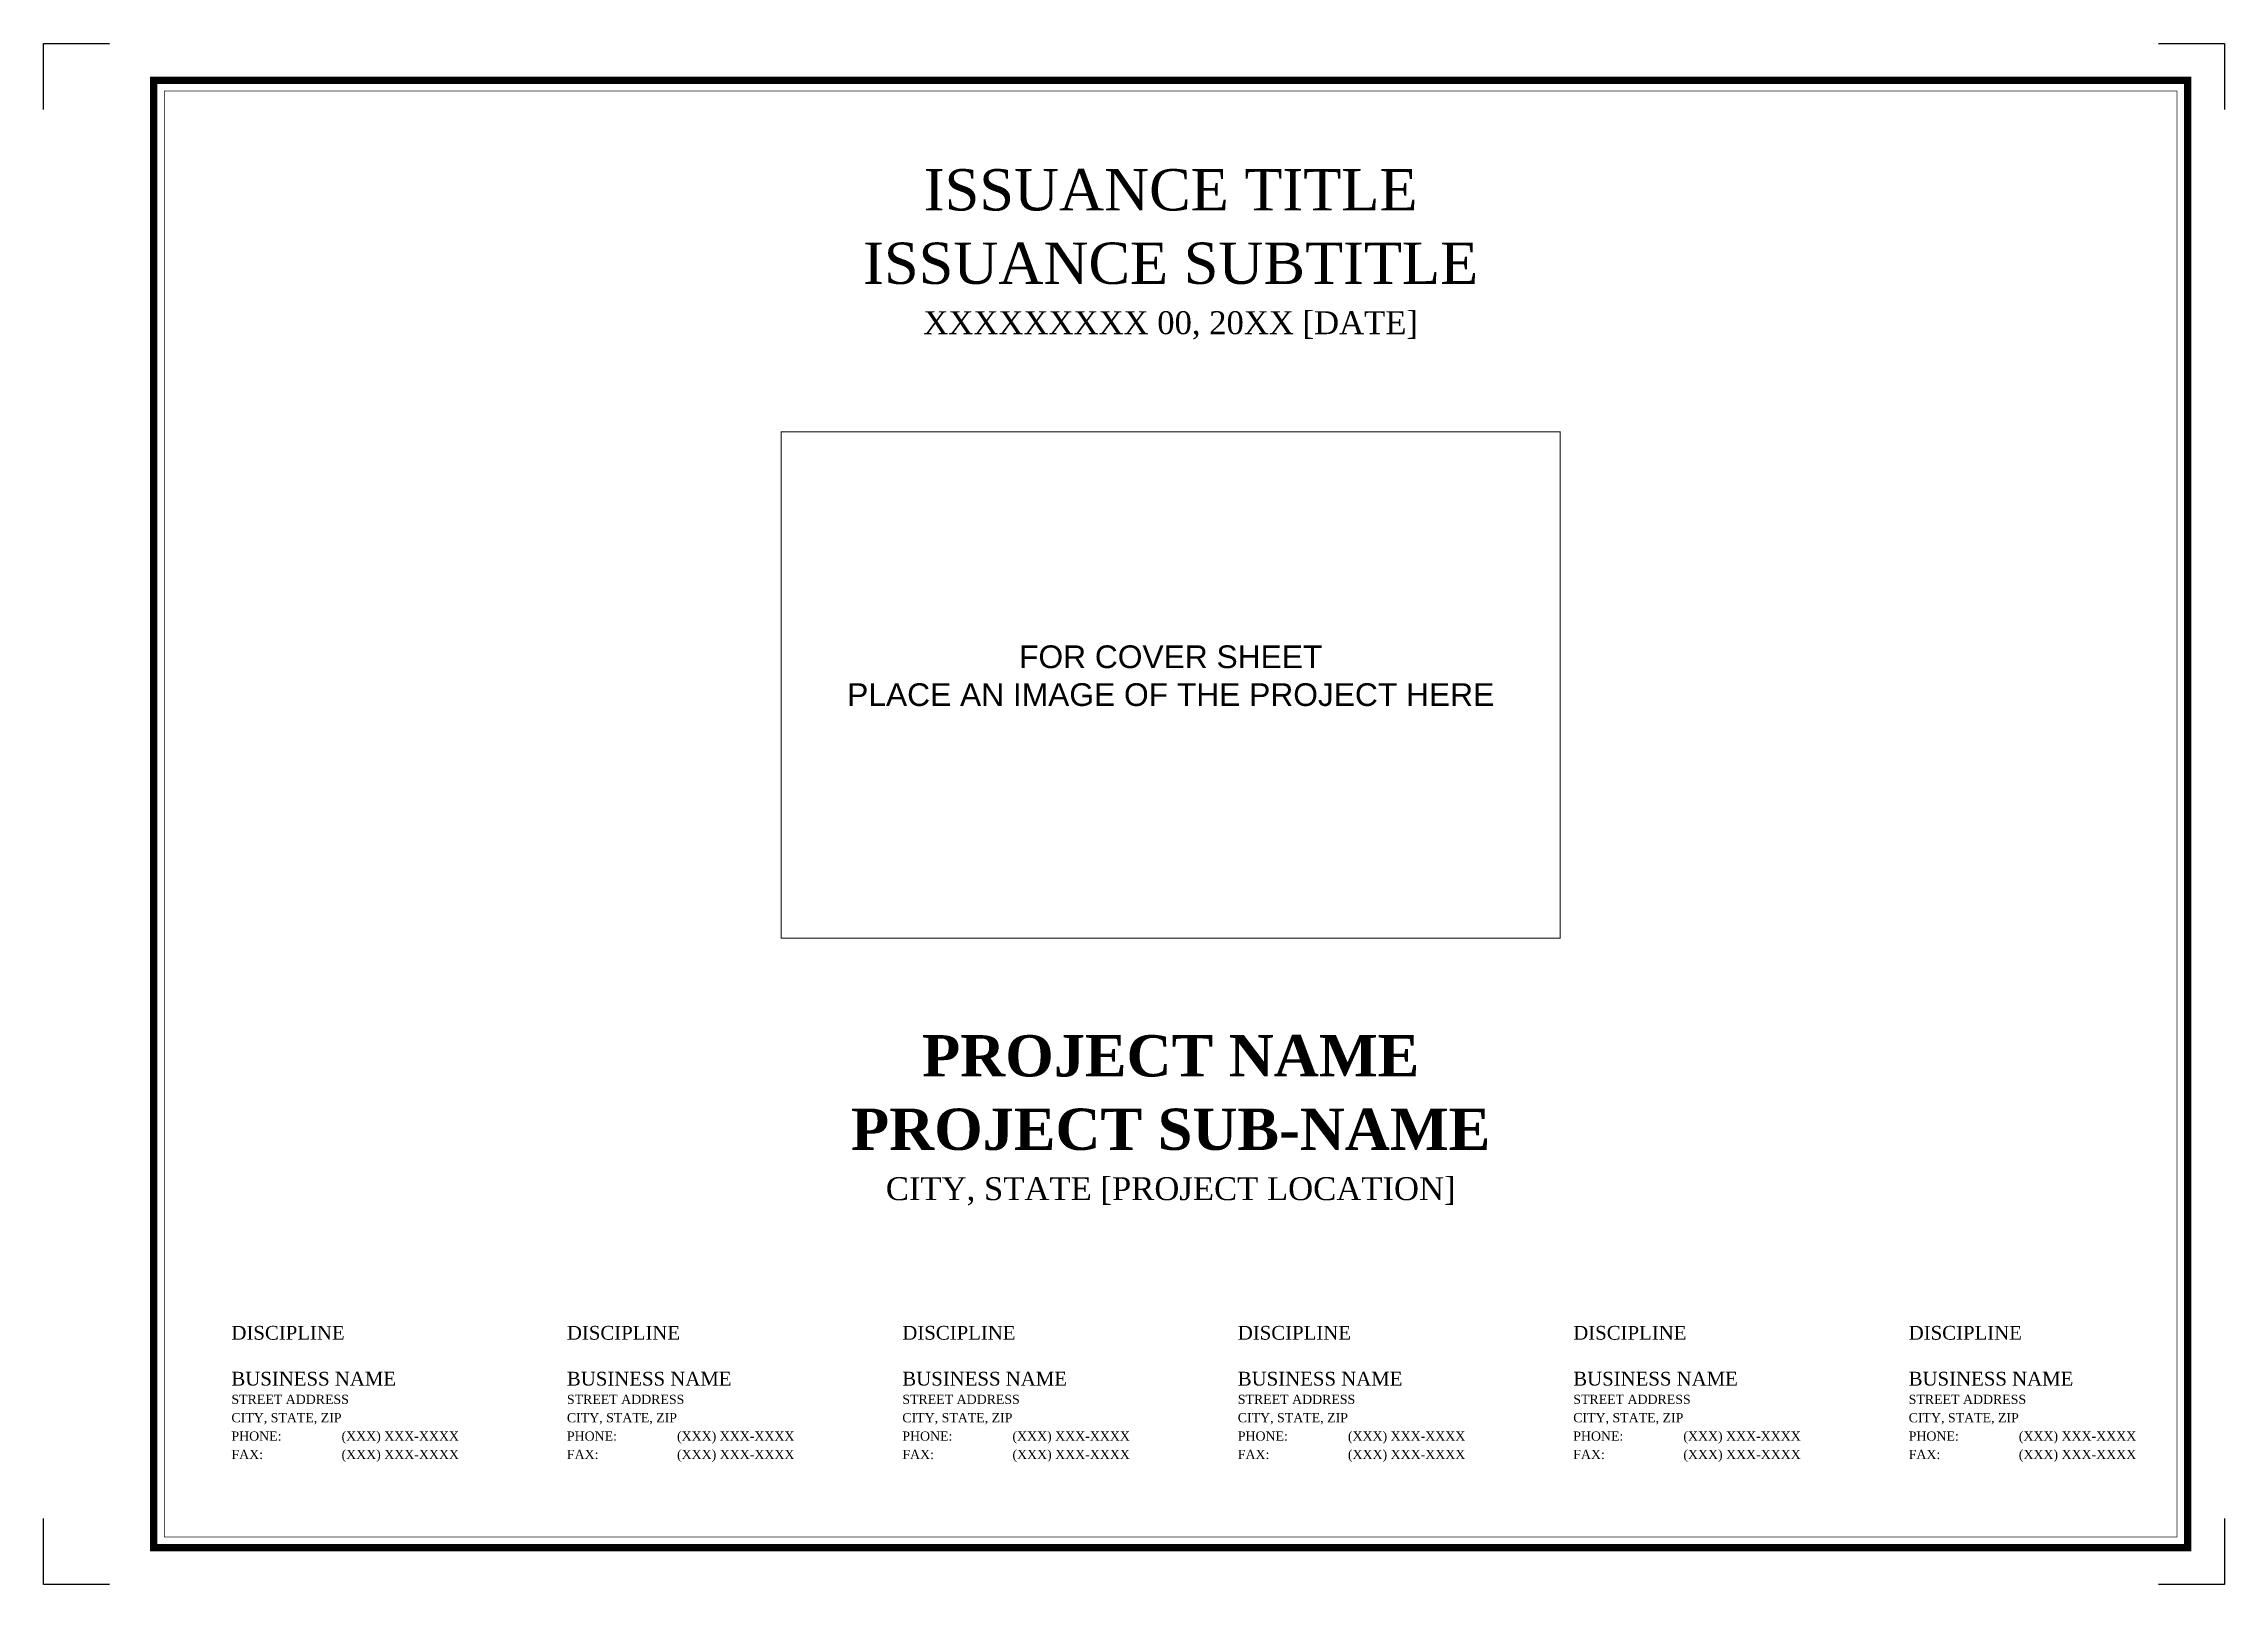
# Model space of a CAD drawing. Header units: millimetres. Extents: x 0 to 841, y 0 to 594.
import ezdxf
from ezdxf.enums import TextEntityAlignment as Align

# ---------------------------------------------------------------- set-up
doc = ezdxf.new("R2010")
doc.units = ezdxf.units.MM
doc.layers.add('A-ANNO-NPLT', color=8, linetype='Continuous', plot=False)
doc.layers.add('A-ANNO-TTLB', color=3, linetype='Continuous')
doc.styles.get("Standard").update_dxf_attribs({"font": 'swissl.ttf'})
doc.styles.add('TIMES', font='times.ttf')

# ---------------------------------------------------------------- blocks, each defined once
blk = doc.blocks.new('CONTACT INFO')
at = {"style": 'TIMES'}
for s, p in [('PHONE:', (0, 9.525)), ('FAX:', (0, 3.175))]:
    blk.add_text(s, height=3.175, dxfattribs=at).set_placement(p, align=Align.MIDDLE_LEFT)
for tag, height, p in [('DISCIPLINE', 4.7625, (0, 45.24375)), ('BUSINESSNAME', 4.7625, (0, 29.36875)), ('ADDRESSLINE1', 3.175, (0, 22.225)), ('ADDRESSLINE2', 3.175, (0, 15.875)), ('PHONENUMBER', 3.175, (38.1, 9.525)), ('FAXNUMBER', 3.175, (38.1, 3.175))]:
    blk.add_attdef(tag, text='', height=height, dxfattribs=at).set_placement(p, align=Align.MIDDLE_LEFT)

msp = doc.modelspace()

# ---------------------------------------------------------------- linework, layer by layer
at = {"layer": 'A-ANNO-NPLT', "flags": 128}
for points in [[(0, 568.6), (0, 594), (25.4, 594)], [(815.6, 594), (841, 594), (841, 568.6)], [(25.4, 0), (0, 0), (0, 25.4)], [(841, 25.4), (841, 0), (815.6, 0)]]:
    msp.add_lwpolyline(points, dxfattribs=at)
at = {"layer": 'A-ANNO-TTLB', "flags": 128}
for points, const_width in [([(826.85, 14.15), (42.46, 14.15), (42.46, 579.85), (826.85, 579.85)], 2.83), ([(822.75, 18.25), (46.56, 18.25), (46.56, 575.75), (822.75, 575.75)], 0.326), ([(584.83, 444.34), (284.48, 444.34), (284.48, 249.11), (584.83, 249.11)], 0.4)]:
    msp.add_lwpolyline(points, close=True, dxfattribs=dict(at, const_width=const_width))

# ---------------------------------------------------------------- block references
at = {"layer": 'A-ANNO-TTLB', "xscale": 1.114548181477315, "yscale": 1.114548181477315, "zscale": 1.114548181477315}
for p in [(72.43, 46.56), (201.8, 46.56), (331.16, 46.56), (460.53, 46.56), (589.89, 46.56), (719.26, 46.56)]:
    msp.add_blockref('CONTACT INFO', p, dxfattribs=at).add_auto_attribs({'FAXNUMBER': '(XXX) XXX-XXXX', 'PHONENUMBER': '(XXX) XXX-XXXX', 'ADDRESSLINE2': 'CITY, STATE, ZIP', 'ADDRESSLINE1': 'STREET ADDRESS', 'BUSINESSNAME': 'BUSINESS NAME', 'DISCIPLINE': 'DISCIPLINE'})

# ---------------------------------------------------------------- texts
at = {"layer": 'A-ANNO-TTLB', "attachment_point": 8, "style": 'TIMES'}
for s, insert, char_height, width in [('ISSUANCE TITLE', (434.65, 529.46), 15.9241, 424.6429), ('ISSUANCE SUBTITLE', (434.65, 501.15), 15.9241, 424.6429), ('XXXXXXXXX 00, 20XX [DATE]', (434.65, 479.91), 8.8467, 311.4048), ('{\\fTimes New Roman|b1|i0|c0|p18;PROJECT NAME}', (434.65, 195.59), 15.9241, 424.6429), ('{\\fTimes New Roman|b1|i0|c0|p18;PROJECT SUB-NAME}', (434.65, 167.28), 15.9241, 424.6429), ('CITY, STATE [PROJECT LOCATION]', (434.65, 146.05), 8.8467, 424.6429)]:
    msp.add_mtext(s, dxfattribs=dict(at, insert=insert, char_height=char_height, width=width))
at = {"layer": 'A-ANNO-TTLB', "insert": (434.65, 350.26), "char_height": 8.7604, "width": 300.3571, "attachment_point": 5}
msp.add_mtext('FOR COVER SHEET \\PPLACE AN IMAGE OF THE PROJECT HERE', dxfattribs=at)

doc.saveas('drawing.dxf')
